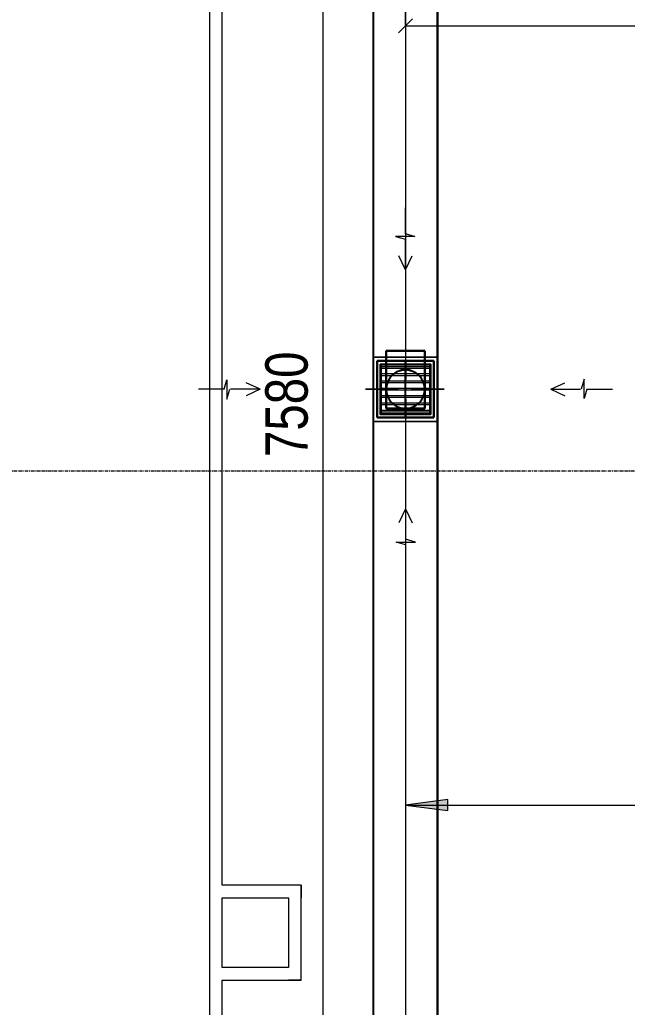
# Model space of a CAD drawing. Header units: millimetres. Extents: x -21807 to 17683, y 43568 to 60640.
# Drawn here: x 5189 to 7551, y 49352 to 53192 of the extents above; entities that cross this region are included whole.
import ezdxf

# ---------------------------------------------------------------- set-up
doc = ezdxf.new("R2010")
doc.units = ezdxf.units.MM
doc.linetypes.add('Grid Line', pattern=[22.225, 12.7, -3.175, 3.175, -3.175])
for name, color, linetype, lineweight in [('A-ANNO-DIMS', 7, 'Continuous', 9), ('A-ANNO-DIMS-110', 7, 'Continuous', 9), ('A-GENM', 7, 'Continuous', 5), ('A-WALL', 7, 'Continuous', 9), ('M-HVAC-CDFF', 7, 'Continuous', 5), ('M-HVAC-DUCT', 7, 'Continuous', 25), ('M-HVAC-DUCT-CNTR', 7, 'Continuous', 5), ('M-HVAC-DUCT-IDEN', 7, 'Continuous', 9), ('S-GRID', 7, 'Continuous', 9)]:
    doc.layers.add(name, color=color, linetype=linetype, lineweight=lineweight)
doc.styles.add('Arial_2', font='arial.ttf', dxfattribs={"width": 0.8, "height": 165})
doc.dimstyles.new('AK_DIM_2_0_Arial_đỏ', dxfattribs={"dimscale": 304.8, "dimtxt": 168.342801, "dimasz": 0.180446, "dimexe": 0.180446, "dimexo": 0.180446, "dimgap": 0.036089, "dimtad": 1, "dimdec": 0, "dimzin": 0, "dimdsep": 46, "dimtxsty": 'Arial_2', "dimblk1": 'OBLIQUE', "dimblk2": 'OBLIQUE', "dimsah": 1, "dimcen": 0.09, "dimadec": 0, "dimazin": 0, "dimtfac": 1, "dimtdec": 4, "dimtix": 1, "dimtmove": 0, "dimatfit": 3, "dimfxl": 1, "dimtvp": 1, "dimtolj": 1, "dimtzin": 0, "dimarcsym": 2})

# ---------------------------------------------------------------- blocks, each defined once
blk = doc.blocks.new('AK-SGS-M3-A_rvt-1-MẶT BẰNG HỆ THỐNG GIÓ THẢI')
at = {"layer": 'A-WALL', "color": 253, "lineweight": 13, "true_color": 0xaaaaaa}
for p, q in [((5976.4, 49826.9), (5976.4, 55591.9)), ((5926.4, 55541.9), (5926.4, 45066.9)), ((6283.9, 49826.9), (5976.4, 49826.9)), ((6283.9, 49776.9), (6283.9, 49826.9)), ((5976.4, 49506.9), (5976.4, 49776.9)), ((5976.4, 49776.9), (6233.9, 49776.9)), ((6233.9, 49776.9), (6233.9, 49506.9)), ((6283.9, 49456.9), (6283.9, 49776.9)), ((6233.9, 49506.9), (5976.4, 49506.9)), ((5976.4, 45066.9), (5976.4, 49456.9)), ((5976.4, 49456.9), (6233.9, 49456.9)), ((6233.9, 49456.9), (6283.9, 49456.9))]:
    blk.add_line(p, q, dxfattribs=at)
at = {"layer": 'A-WALL', "color": 254, "lineweight": 13, "true_color": 0xcccccc}
for p, q in [((5976.4, 49826.9), (5976.4, 55591.9)), ((5926.4, 55541.9), (5926.4, 45066.9)), ((6283.9, 49826.9), (5976.4, 49826.9)), ((6283.9, 49826.9), (6283.9, 49776.9)), ((5976.4, 49506.9), (5976.4, 49776.9)), ((5976.4, 49776.9), (6233.9, 49776.9)), ((6233.9, 49776.9), (6233.9, 49506.9)), ((6283.9, 49456.9), (6283.9, 49776.9)), ((6233.9, 49506.9), (5976.4, 49506.9)), ((5976.4, 45066.9), (5976.4, 49456.9)), ((5976.4, 49456.9), (6233.9, 49456.9)), ((6283.9, 49456.9), (6233.9, 49456.9))]:
    blk.add_line(p, q, dxfattribs=at)
blk = doc.blocks.new('THẢI GIÓ TƯƠI - THẢI 250-1945779-MẶT BẰNG HỆ THỐNG GIÓ THẢI')
at = {"layer": 'A-GENM', "color": 34, "true_color": 0x994c00}
for p, q in [((0, 605), (0, 705)), ((-38.7, 594.6), (0, 583.6)), ((36.1, 594.6), (-38.7, 594.6)), ((0, 605), (36.1, 594.6)), ((0, 465), (0, 580)), ((0, 465), (-25.4, 519.4)), ((0, 465), (25.4, 519.4)), ((694.6, 38.7), (683.6, 0)), ((694.6, -36.1), (694.6, 38.7)), ((-705, 0), (-805, 0)), ((-705, 0), (-694.6, 36.1)), ((-694.6, 36.1), (-694.6, -38.7)), ((-694.6, -38.7), (-683.6, 0)), ((-565, 0), (-680, 0)), ((-565, 0), (-619.4, 25.4)), ((-565, 0), (-619.4, -25.4)), ((27.3, 0), (65, 0)), ((107.3, 0), (27.3, 0)), ((65, 0), (49.6, 0)), ((65, 0), (80.4, 0)), ((65, 0), (107.3, 0)), ((75.6, 0), (113.3, 0)), ((155.6, 0), (75.6, 0)), ((113.3, 0), (97.9, 0)), ((113.3, 0), (128.7, 0)), ((113.3, 0), (155.6, 0)), ((565, 0), (619.4, 25.4)), ((-151, 0), (-113.3, 0)), ((-71, 0), (-151, 0)), ((-113.3, 0), (-128.7, 0)), ((-113.3, 0), (-97.9, 0)), ((-113.3, 0), (-71, 0)), ((-102.7, 0), (-65, 0)), ((-22.7, 0), (-102.7, 0)), ((-65, 0), (-80.4, 0)), ((-65, 0), (-49.6, 0)), ((-65, 0), (-22.7, 0)), ((565, 0), (619.4, -25.4)), ((565, 0), (680, 0)), ((705, 0), (694.6, -36.1)), ((705, 0), (805, 0)), ((0, -465), (-25.4, -519.4)), ((0, -465), (25.4, -519.4)), ((0, -465), (0, -580)), ((-36.1, -594.6), (38.7, -594.6)), ((0, -605), (-36.1, -594.6)), ((38.7, -594.6), (0, -583.6)), ((0, -605), (0, -705))]:
    blk.add_line(p, q, dxfattribs=at)
at = {"layer": 'M-HVAC-CDFF', "color": 34, "true_color": 0x994c00}
for p, q in [((125, 125), (-125, 125)), ((-125, 125), (-125, -125)), ((-125, -125), (-125, 125)), ((-125, 125), (125, 125)), ((125, -125), (125, 125)), ((125, 125), (125, -125)), ((98, 98), (-98, 98)), ((-98, 98), (-98, -98)), ((-98, -98), (-98, 98)), ((-98, 98), (98, 98)), ((-95, -95), (-95, 95)), ((-95, 95), (95, 95)), ((95, 95), (-95, 95)), ((-95, 95), (-95, -95)), ((-95, -95), (-95, 95)), ((-95, 95), (95, 95)), ((95, 95), (-95, 95)), ((-95, 95), (-95, -95)), ((95, 87.6), (-95, 87.6)), ((-95, 82.4), (95, 82.4)), ((95, 95), (95, -95)), ((95, -95), (95, 95)), ((95, 95), (95, -95)), ((95, -95), (95, 95)), ((98, -98), (98, 98)), ((98, 98), (98, -98)), ((95, 59.3), (-95, 59.3)), ((-95, 54.1), (95, 54.1)), ((95, 30.9), (-95, 30.9)), ((-95, 25.7), (95, 25.7)), ((95, 2.6), (-95, 2.6)), ((-95, -2.6), (95, -2.6)), ((95, -25.7), (-95, -25.7)), ((-95, -30.9), (95, -30.9)), ((95, -54.1), (-95, -54.1)), ((-95, -59.3), (95, -59.3)), ((-98, -98), (98, -98)), ((98, -98), (-98, -98)), ((95, -82.4), (-95, -82.4)), ((-95, -87.6), (95, -87.6)), ((95, -95), (-95, -95)), ((-95, -95), (95, -95)), ((95, -95), (-95, -95)), ((-95, -95), (95, -95)), ((-125, -125), (125, -125)), ((125, -125), (-125, -125))]:
    blk.add_line(p, q, dxfattribs=at)
at = {"layer": 'M-HVAC-CDFF', "color": 34, "true_color": 0x994c00, "flags": 128}
for points in [[(-95, 85), (-95, 85.4), (-95, 85.8), (-95, 86.1), (-95, 86.5), (-95, 86.8), (-95, 87), (-95, 87.3), (-95, 87.4), (-95, 87.5), (-95, 87.6), (-95, 87.5), (-95, 87.4), (-95, 87.3), (-95, 87), (-95, 86.8), (-95, 86.5), (-95, 86.1), (-95, 85.8), (-95, 85.4), (-95, 85)], [(-95, 85), (-95, 84.6), (-95, 84.2), (-95, 83.9), (-95, 83.5), (-95, 83.2), (-95, 83), (-95, 82.7), (-95, 82.6), (-95, 82.5), (-95, 82.4), (-95, 82.5), (-95, 82.6), (-95, 82.7), (-95, 83), (-95, 83.2), (-95, 83.5), (-95, 83.9), (-95, 84.2), (-95, 84.6), (-95, 85)], [(95, 85), (95, 85.4), (95, 85.8), (95, 86.1), (95, 86.5), (95, 86.8), (95, 87), (95, 87.3), (95, 87.4), (95, 87.5), (95, 87.6), (95, 87.5), (95, 87.4), (95, 87.3), (95, 87), (95, 86.8), (95, 86.5), (95, 86.1), (95, 85.8), (95, 85.4), (95, 85)], [(95, 85), (95, 84.6), (95, 84.2), (95, 83.9), (95, 83.5), (95, 83.2), (95, 83), (95, 82.7), (95, 82.6), (95, 82.5), (95, 82.4), (95, 82.5), (95, 82.6), (95, 82.7), (95, 83), (95, 83.2), (95, 83.5), (95, 83.9), (95, 84.2), (95, 84.6), (95, 85)], [(-95, 56.7), (-95, 57.1), (-95, 57.4), (-95, 57.8), (-95, 58.1), (-95, 58.4), (-95, 58.7), (-95, 58.9), (-95, 59.1), (-95, 59.2), (-95, 59.3), (-95, 59.2), (-95, 59.1), (-95, 58.9), (-95, 58.7), (-95, 58.4), (-95, 58.1), (-95, 57.8), (-95, 57.4), (-95, 57.1), (-95, 56.7)], [(-95, 56.7), (-95, 56.3), (-95, 55.9), (-95, 55.5), (-95, 55.2), (-95, 54.9), (-95, 54.6), (-95, 54.4), (-95, 54.2), (-95, 54.1), (-95, 54.1), (-95, 54.1), (-95, 54.2), (-95, 54.4), (-95, 54.6), (-95, 54.9), (-95, 55.2), (-95, 55.5), (-95, 55.9), (-95, 56.3), (-95, 56.7)], [(95, 56.7), (95, 57.1), (95, 57.4), (95, 57.8), (95, 58.1), (95, 58.4), (95, 58.7), (95, 58.9), (95, 59.1), (95, 59.2), (95, 59.3), (95, 59.2), (95, 59.1), (95, 58.9), (95, 58.7), (95, 58.4), (95, 58.1), (95, 57.8), (95, 57.4), (95, 57.1), (95, 56.7)], [(95, 56.7), (95, 56.3), (95, 55.9), (95, 55.5), (95, 55.2), (95, 54.9), (95, 54.6), (95, 54.4), (95, 54.2), (95, 54.1), (95, 54.1), (95, 54.1), (95, 54.2), (95, 54.4), (95, 54.6), (95, 54.9), (95, 55.2), (95, 55.5), (95, 55.9), (95, 56.3), (95, 56.7)], [(-95, 28.3), (-95, 28.7), (-95, 29.1), (-95, 29.5), (-95, 29.8), (-95, 30.1), (-95, 30.4), (-95, 30.6), (-95, 30.8), (-95, 30.9), (-95, 30.9), (-95, 30.9), (-95, 30.8), (-95, 30.6), (-95, 30.4), (-95, 30.1), (-95, 29.8), (-95, 29.5), (-95, 29.1), (-95, 28.7), (-95, 28.3)], [(-95, 28.3), (-95, 27.9), (-95, 27.6), (-95, 27.2), (-95, 26.9), (-95, 26.6), (-95, 26.3), (-95, 26.1), (-95, 25.9), (-95, 25.8), (-95, 25.7), (-95, 25.8), (-95, 25.9), (-95, 26.1), (-95, 26.3), (-95, 26.6), (-95, 26.9), (-95, 27.2), (-95, 27.6), (-95, 27.9), (-95, 28.3)], [(-95, 0), (-95, 0.4), (-95, 0.8), (-95, 1.1), (-95, 1.5), (-95, 1.8), (-95, 2), (-95, 2.3), (-95, 2.4), (-95, 2.5), (-95, 2.6), (-95, 2.5), (-95, 2.4), (-95, 2.3), (-95, 2), (-95, 1.8), (-95, 1.5), (-95, 1.1), (-95, 0.8), (-95, 0.4), (-95, 0)], [(-95, 0), (-95, -0.4), (-95, -0.8), (-95, -1.1), (-95, -1.5), (-95, -1.8), (-95, -2), (-95, -2.3), (-95, -2.4), (-95, -2.5), (-95, -2.6), (-95, -2.5), (-95, -2.4), (-95, -2.3), (-95, -2), (-95, -1.8), (-95, -1.5), (-95, -1.1), (-95, -0.8), (-95, -0.4), (-95, 0)], [(95, 28.3), (95, 28.7), (95, 29.1), (95, 29.5), (95, 29.8), (95, 30.1), (95, 30.4), (95, 30.6), (95, 30.8), (95, 30.9), (95, 30.9), (95, 30.9), (95, 30.8), (95, 30.6), (95, 30.4), (95, 30.1), (95, 29.8), (95, 29.5), (95, 29.1), (95, 28.7), (95, 28.3)], [(95, 28.3), (95, 27.9), (95, 27.6), (95, 27.2), (95, 26.9), (95, 26.6), (95, 26.3), (95, 26.1), (95, 25.9), (95, 25.8), (95, 25.7), (95, 25.8), (95, 25.9), (95, 26.1), (95, 26.3), (95, 26.6), (95, 26.9), (95, 27.2), (95, 27.6), (95, 27.9), (95, 28.3)], [(95, 0), (95, 0.4), (95, 0.8), (95, 1.1), (95, 1.5), (95, 1.8), (95, 2), (95, 2.3), (95, 2.4), (95, 2.5), (95, 2.6), (95, 2.5), (95, 2.4), (95, 2.3), (95, 2), (95, 1.8), (95, 1.5), (95, 1.1), (95, 0.8), (95, 0.4), (95, 0)], [(95, 0), (95, -0.4), (95, -0.8), (95, -1.1), (95, -1.5), (95, -1.8), (95, -2), (95, -2.3), (95, -2.4), (95, -2.5), (95, -2.6), (95, -2.5), (95, -2.4), (95, -2.3), (95, -2), (95, -1.8), (95, -1.5), (95, -1.1), (95, -0.8), (95, -0.4), (95, 0)], [(-95, -28.3), (-95, -27.9), (-95, -27.6), (-95, -27.2), (-95, -26.9), (-95, -26.6), (-95, -26.3), (-95, -26.1), (-95, -25.9), (-95, -25.8), (-95, -25.7), (-95, -25.8), (-95, -25.9), (-95, -26.1), (-95, -26.3), (-95, -26.6), (-95, -26.9), (-95, -27.2), (-95, -27.6), (-95, -27.9), (-95, -28.3)], [(-95, -28.3), (-95, -28.7), (-95, -29.1), (-95, -29.5), (-95, -29.8), (-95, -30.1), (-95, -30.4), (-95, -30.6), (-95, -30.8), (-95, -30.9), (-95, -30.9), (-95, -30.9), (-95, -30.8), (-95, -30.6), (-95, -30.4), (-95, -30.1), (-95, -29.8), (-95, -29.5), (-95, -29.1), (-95, -28.7), (-95, -28.3)], [(95, -28.3), (95, -27.9), (95, -27.6), (95, -27.2), (95, -26.9), (95, -26.6), (95, -26.3), (95, -26.1), (95, -25.9), (95, -25.8), (95, -25.7), (95, -25.8), (95, -25.9), (95, -26.1), (95, -26.3), (95, -26.6), (95, -26.9), (95, -27.2), (95, -27.6), (95, -27.9), (95, -28.3)], [(95, -28.3), (95, -28.7), (95, -29.1), (95, -29.5), (95, -29.8), (95, -30.1), (95, -30.4), (95, -30.6), (95, -30.8), (95, -30.9), (95, -30.9), (95, -30.9), (95, -30.8), (95, -30.6), (95, -30.4), (95, -30.1), (95, -29.8), (95, -29.5), (95, -29.1), (95, -28.7), (95, -28.3)], [(-95, -56.7), (-95, -56.3), (-95, -55.9), (-95, -55.5), (-95, -55.2), (-95, -54.9), (-95, -54.6), (-95, -54.4), (-95, -54.2), (-95, -54.1), (-95, -54.1), (-95, -54.1), (-95, -54.2), (-95, -54.4), (-95, -54.6), (-95, -54.9), (-95, -55.2), (-95, -55.5), (-95, -55.9), (-95, -56.3), (-95, -56.7)], [(-95, -56.7), (-95, -57.1), (-95, -57.4), (-95, -57.8), (-95, -58.1), (-95, -58.4), (-95, -58.7), (-95, -58.9), (-95, -59.1), (-95, -59.2), (-95, -59.3), (-95, -59.2), (-95, -59.1), (-95, -58.9), (-95, -58.7), (-95, -58.4), (-95, -58.1), (-95, -57.8), (-95, -57.4), (-95, -57.1), (-95, -56.7)], [(95, -56.7), (95, -56.3), (95, -55.9), (95, -55.5), (95, -55.2), (95, -54.9), (95, -54.6), (95, -54.4), (95, -54.2), (95, -54.1), (95, -54.1), (95, -54.1), (95, -54.2), (95, -54.4), (95, -54.6), (95, -54.9), (95, -55.2), (95, -55.5), (95, -55.9), (95, -56.3), (95, -56.7)], [(95, -56.7), (95, -57.1), (95, -57.4), (95, -57.8), (95, -58.1), (95, -58.4), (95, -58.7), (95, -58.9), (95, -59.1), (95, -59.2), (95, -59.3), (95, -59.2), (95, -59.1), (95, -58.9), (95, -58.7), (95, -58.4), (95, -58.1), (95, -57.8), (95, -57.4), (95, -57.1), (95, -56.7)], [(-95, -85), (-95, -84.6), (-95, -84.2), (-95, -83.9), (-95, -83.5), (-95, -83.2), (-95, -83), (-95, -82.7), (-95, -82.6), (-95, -82.5), (-95, -82.4), (-95, -82.5), (-95, -82.6), (-95, -82.7), (-95, -83), (-95, -83.2), (-95, -83.5), (-95, -83.9), (-95, -84.2), (-95, -84.6), (-95, -85)], [(-95, -85), (-95, -85.4), (-95, -85.8), (-95, -86.1), (-95, -86.5), (-95, -86.8), (-95, -87), (-95, -87.3), (-95, -87.4), (-95, -87.5), (-95, -87.6), (-95, -87.5), (-95, -87.4), (-95, -87.3), (-95, -87), (-95, -86.8), (-95, -86.5), (-95, -86.1), (-95, -85.8), (-95, -85.4), (-95, -85)], [(95, -85), (95, -84.6), (95, -84.2), (95, -83.9), (95, -83.5), (95, -83.2), (95, -83), (95, -82.7), (95, -82.6), (95, -82.5), (95, -82.4), (95, -82.5), (95, -82.6), (95, -82.7), (95, -83), (95, -83.2), (95, -83.5), (95, -83.9), (95, -84.2), (95, -84.6), (95, -85)], [(95, -85), (95, -85.4), (95, -85.8), (95, -86.1), (95, -86.5), (95, -86.8), (95, -87), (95, -87.3), (95, -87.4), (95, -87.5), (95, -87.6), (95, -87.5), (95, -87.4), (95, -87.3), (95, -87), (95, -86.8), (95, -86.5), (95, -86.1), (95, -85.8), (95, -85.4), (95, -85)]]:
    blk.add_lwpolyline(points, dxfattribs=at)
blk = doc.blocks.new('THẢI GIÓ TƯƠI - THẢI 250-2479535-MẶT BẰNG HỆ THỐNG GIÓ THẢI')
at = {"layer": 'A-GENM', "color": 34, "true_color": 0x994c00}
for p, q in [((0, 605), (0, 705)), ((-38.7, 594.6), (0, 583.6)), ((36.1, 594.6), (-38.7, 594.6)), ((0, 605), (36.1, 594.6)), ((0, 465), (0, 580)), ((0, 465), (-25.4, 519.4)), ((0, 465), (25.4, 519.4)), ((694.6, 38.7), (683.6, 0)), ((694.6, -36.1), (694.6, 38.7)), ((-705, 0), (-805, 0)), ((-705, 0), (-694.6, 36.1)), ((-694.6, 36.1), (-694.6, -38.7)), ((-694.6, -38.7), (-683.6, 0)), ((-565, 0), (-680, 0)), ((-565, 0), (-619.4, 25.4)), ((-565, 0), (-619.4, -25.4)), ((27.3, 0), (65, 0)), ((107.3, 0), (27.3, 0)), ((65, 0), (49.6, 0)), ((65, 0), (80.4, 0)), ((65, 0), (107.3, 0)), ((75.6, 0), (113.3, 0)), ((155.6, 0), (75.6, 0)), ((113.3, 0), (97.9, 0)), ((113.3, 0), (128.7, 0)), ((113.3, 0), (155.6, 0)), ((565, 0), (619.4, 25.4)), ((-151, 0), (-113.3, 0)), ((-71, 0), (-151, 0)), ((-113.3, 0), (-128.7, 0)), ((-113.3, 0), (-97.9, 0)), ((-113.3, 0), (-71, 0)), ((-102.7, 0), (-65, 0)), ((-22.7, 0), (-102.7, 0)), ((-65, 0), (-80.4, 0)), ((-65, 0), (-49.6, 0)), ((-65, 0), (-22.7, 0)), ((565, 0), (619.4, -25.4)), ((565, 0), (680, 0)), ((705, 0), (694.6, -36.1)), ((705, 0), (805, 0)), ((0, -465), (-25.4, -519.4)), ((0, -465), (25.4, -519.4)), ((0, -465), (0, -580)), ((-36.1, -594.6), (38.7, -594.6)), ((0, -605), (-36.1, -594.6)), ((38.7, -594.6), (0, -583.6)), ((0, -605), (0, -705))]:
    blk.add_line(p, q, dxfattribs=at)
at = {"layer": 'M-HVAC-CDFF', "color": 34, "true_color": 0x994c00}
for p, q in [((125, 125), (-125, 125)), ((-125, 125), (-125, -125)), ((-125, -125), (-125, 125)), ((-125, 125), (125, 125)), ((125, -125), (125, 125)), ((125, 125), (125, -125)), ((98, 98), (-98, 98)), ((-98, 98), (-98, -98)), ((-98, -98), (-98, 98)), ((-98, 98), (98, 98)), ((-95, -95), (-95, 95)), ((-95, 95), (95, 95)), ((95, 95), (-95, 95)), ((-95, 95), (-95, -95)), ((-95, -95), (-95, 95)), ((-95, 95), (95, 95)), ((95, 95), (-95, 95)), ((-95, 95), (-95, -95)), ((95, 87.6), (-95, 87.6)), ((-95, 82.4), (95, 82.4)), ((95, 95), (95, -95)), ((95, -95), (95, 95)), ((95, 95), (95, -95)), ((95, -95), (95, 95)), ((98, -98), (98, 98)), ((98, 98), (98, -98)), ((95, 59.3), (-95, 59.3)), ((-95, 54.1), (95, 54.1)), ((95, 30.9), (-95, 30.9)), ((-95, 25.7), (95, 25.7)), ((95, 2.6), (-95, 2.6)), ((-95, -2.6), (95, -2.6)), ((95, -25.7), (-95, -25.7)), ((-95, -30.9), (95, -30.9)), ((95, -54.1), (-95, -54.1)), ((-95, -59.3), (95, -59.3)), ((-98, -98), (98, -98)), ((98, -98), (-98, -98)), ((95, -82.4), (-95, -82.4)), ((-95, -87.6), (95, -87.6)), ((95, -95), (-95, -95)), ((-95, -95), (95, -95)), ((95, -95), (-95, -95)), ((-95, -95), (95, -95)), ((-125, -125), (125, -125)), ((125, -125), (-125, -125))]:
    blk.add_line(p, q, dxfattribs=at)
at = {"layer": 'M-HVAC-CDFF', "color": 34, "true_color": 0x994c00, "flags": 128}
for points in [[(-95, 85), (-95, 85.4), (-95, 85.8), (-95, 86.1), (-95, 86.5), (-95, 86.8), (-95, 87), (-95, 87.3), (-95, 87.4), (-95, 87.5), (-95, 87.6), (-95, 87.5), (-95, 87.4), (-95, 87.3), (-95, 87), (-95, 86.8), (-95, 86.5), (-95, 86.1), (-95, 85.8), (-95, 85.4), (-95, 85)], [(-95, 85), (-95, 84.6), (-95, 84.2), (-95, 83.9), (-95, 83.5), (-95, 83.2), (-95, 83), (-95, 82.7), (-95, 82.6), (-95, 82.5), (-95, 82.4), (-95, 82.5), (-95, 82.6), (-95, 82.7), (-95, 83), (-95, 83.2), (-95, 83.5), (-95, 83.9), (-95, 84.2), (-95, 84.6), (-95, 85)], [(95, 85), (95, 85.4), (95, 85.8), (95, 86.1), (95, 86.5), (95, 86.8), (95, 87), (95, 87.3), (95, 87.4), (95, 87.5), (95, 87.6), (95, 87.5), (95, 87.4), (95, 87.3), (95, 87), (95, 86.8), (95, 86.5), (95, 86.1), (95, 85.8), (95, 85.4), (95, 85)], [(95, 85), (95, 84.6), (95, 84.2), (95, 83.9), (95, 83.5), (95, 83.2), (95, 83), (95, 82.7), (95, 82.6), (95, 82.5), (95, 82.4), (95, 82.5), (95, 82.6), (95, 82.7), (95, 83), (95, 83.2), (95, 83.5), (95, 83.9), (95, 84.2), (95, 84.6), (95, 85)], [(-95, 56.7), (-95, 57.1), (-95, 57.4), (-95, 57.8), (-95, 58.1), (-95, 58.4), (-95, 58.7), (-95, 58.9), (-95, 59.1), (-95, 59.2), (-95, 59.3), (-95, 59.2), (-95, 59.1), (-95, 58.9), (-95, 58.7), (-95, 58.4), (-95, 58.1), (-95, 57.8), (-95, 57.4), (-95, 57.1), (-95, 56.7)], [(-95, 56.7), (-95, 56.3), (-95, 55.9), (-95, 55.5), (-95, 55.2), (-95, 54.9), (-95, 54.6), (-95, 54.4), (-95, 54.2), (-95, 54.1), (-95, 54.1), (-95, 54.1), (-95, 54.2), (-95, 54.4), (-95, 54.6), (-95, 54.9), (-95, 55.2), (-95, 55.5), (-95, 55.9), (-95, 56.3), (-95, 56.7)], [(95, 56.7), (95, 57.1), (95, 57.4), (95, 57.8), (95, 58.1), (95, 58.4), (95, 58.7), (95, 58.9), (95, 59.1), (95, 59.2), (95, 59.3), (95, 59.2), (95, 59.1), (95, 58.9), (95, 58.7), (95, 58.4), (95, 58.1), (95, 57.8), (95, 57.4), (95, 57.1), (95, 56.7)], [(95, 56.7), (95, 56.3), (95, 55.9), (95, 55.5), (95, 55.2), (95, 54.9), (95, 54.6), (95, 54.4), (95, 54.2), (95, 54.1), (95, 54.1), (95, 54.1), (95, 54.2), (95, 54.4), (95, 54.6), (95, 54.9), (95, 55.2), (95, 55.5), (95, 55.9), (95, 56.3), (95, 56.7)], [(-95, 28.3), (-95, 28.7), (-95, 29.1), (-95, 29.5), (-95, 29.8), (-95, 30.1), (-95, 30.4), (-95, 30.6), (-95, 30.8), (-95, 30.9), (-95, 30.9), (-95, 30.9), (-95, 30.8), (-95, 30.6), (-95, 30.4), (-95, 30.1), (-95, 29.8), (-95, 29.5), (-95, 29.1), (-95, 28.7), (-95, 28.3)], [(-95, 28.3), (-95, 27.9), (-95, 27.6), (-95, 27.2), (-95, 26.9), (-95, 26.6), (-95, 26.3), (-95, 26.1), (-95, 25.9), (-95, 25.8), (-95, 25.7), (-95, 25.8), (-95, 25.9), (-95, 26.1), (-95, 26.3), (-95, 26.6), (-95, 26.9), (-95, 27.2), (-95, 27.6), (-95, 27.9), (-95, 28.3)], [(-95, 0), (-95, 0.4), (-95, 0.8), (-95, 1.1), (-95, 1.5), (-95, 1.8), (-95, 2), (-95, 2.3), (-95, 2.4), (-95, 2.5), (-95, 2.6), (-95, 2.5), (-95, 2.4), (-95, 2.3), (-95, 2), (-95, 1.8), (-95, 1.5), (-95, 1.1), (-95, 0.8), (-95, 0.4), (-95, 0)], [(-95, 0), (-95, -0.4), (-95, -0.8), (-95, -1.1), (-95, -1.5), (-95, -1.8), (-95, -2), (-95, -2.3), (-95, -2.4), (-95, -2.5), (-95, -2.6), (-95, -2.5), (-95, -2.4), (-95, -2.3), (-95, -2), (-95, -1.8), (-95, -1.5), (-95, -1.1), (-95, -0.8), (-95, -0.4), (-95, 0)], [(95, 28.3), (95, 28.7), (95, 29.1), (95, 29.5), (95, 29.8), (95, 30.1), (95, 30.4), (95, 30.6), (95, 30.8), (95, 30.9), (95, 30.9), (95, 30.9), (95, 30.8), (95, 30.6), (95, 30.4), (95, 30.1), (95, 29.8), (95, 29.5), (95, 29.1), (95, 28.7), (95, 28.3)], [(95, 28.3), (95, 27.9), (95, 27.6), (95, 27.2), (95, 26.9), (95, 26.6), (95, 26.3), (95, 26.1), (95, 25.9), (95, 25.8), (95, 25.7), (95, 25.8), (95, 25.9), (95, 26.1), (95, 26.3), (95, 26.6), (95, 26.9), (95, 27.2), (95, 27.6), (95, 27.9), (95, 28.3)], [(95, 0), (95, 0.4), (95, 0.8), (95, 1.1), (95, 1.5), (95, 1.8), (95, 2), (95, 2.3), (95, 2.4), (95, 2.5), (95, 2.6), (95, 2.5), (95, 2.4), (95, 2.3), (95, 2), (95, 1.8), (95, 1.5), (95, 1.1), (95, 0.8), (95, 0.4), (95, 0)], [(95, 0), (95, -0.4), (95, -0.8), (95, -1.1), (95, -1.5), (95, -1.8), (95, -2), (95, -2.3), (95, -2.4), (95, -2.5), (95, -2.6), (95, -2.5), (95, -2.4), (95, -2.3), (95, -2), (95, -1.8), (95, -1.5), (95, -1.1), (95, -0.8), (95, -0.4), (95, 0)], [(-95, -28.3), (-95, -27.9), (-95, -27.6), (-95, -27.2), (-95, -26.9), (-95, -26.6), (-95, -26.3), (-95, -26.1), (-95, -25.9), (-95, -25.8), (-95, -25.7), (-95, -25.8), (-95, -25.9), (-95, -26.1), (-95, -26.3), (-95, -26.6), (-95, -26.9), (-95, -27.2), (-95, -27.6), (-95, -27.9), (-95, -28.3)], [(-95, -28.3), (-95, -28.7), (-95, -29.1), (-95, -29.5), (-95, -29.8), (-95, -30.1), (-95, -30.4), (-95, -30.6), (-95, -30.8), (-95, -30.9), (-95, -30.9), (-95, -30.9), (-95, -30.8), (-95, -30.6), (-95, -30.4), (-95, -30.1), (-95, -29.8), (-95, -29.5), (-95, -29.1), (-95, -28.7), (-95, -28.3)], [(95, -28.3), (95, -27.9), (95, -27.6), (95, -27.2), (95, -26.9), (95, -26.6), (95, -26.3), (95, -26.1), (95, -25.9), (95, -25.8), (95, -25.7), (95, -25.8), (95, -25.9), (95, -26.1), (95, -26.3), (95, -26.6), (95, -26.9), (95, -27.2), (95, -27.6), (95, -27.9), (95, -28.3)], [(95, -28.3), (95, -28.7), (95, -29.1), (95, -29.5), (95, -29.8), (95, -30.1), (95, -30.4), (95, -30.6), (95, -30.8), (95, -30.9), (95, -30.9), (95, -30.9), (95, -30.8), (95, -30.6), (95, -30.4), (95, -30.1), (95, -29.8), (95, -29.5), (95, -29.1), (95, -28.7), (95, -28.3)], [(-95, -56.7), (-95, -56.3), (-95, -55.9), (-95, -55.5), (-95, -55.2), (-95, -54.9), (-95, -54.6), (-95, -54.4), (-95, -54.2), (-95, -54.1), (-95, -54.1), (-95, -54.1), (-95, -54.2), (-95, -54.4), (-95, -54.6), (-95, -54.9), (-95, -55.2), (-95, -55.5), (-95, -55.9), (-95, -56.3), (-95, -56.7)], [(-95, -56.7), (-95, -57.1), (-95, -57.4), (-95, -57.8), (-95, -58.1), (-95, -58.4), (-95, -58.7), (-95, -58.9), (-95, -59.1), (-95, -59.2), (-95, -59.3), (-95, -59.2), (-95, -59.1), (-95, -58.9), (-95, -58.7), (-95, -58.4), (-95, -58.1), (-95, -57.8), (-95, -57.4), (-95, -57.1), (-95, -56.7)], [(95, -56.7), (95, -56.3), (95, -55.9), (95, -55.5), (95, -55.2), (95, -54.9), (95, -54.6), (95, -54.4), (95, -54.2), (95, -54.1), (95, -54.1), (95, -54.1), (95, -54.2), (95, -54.4), (95, -54.6), (95, -54.9), (95, -55.2), (95, -55.5), (95, -55.9), (95, -56.3), (95, -56.7)], [(95, -56.7), (95, -57.1), (95, -57.4), (95, -57.8), (95, -58.1), (95, -58.4), (95, -58.7), (95, -58.9), (95, -59.1), (95, -59.2), (95, -59.3), (95, -59.2), (95, -59.1), (95, -58.9), (95, -58.7), (95, -58.4), (95, -58.1), (95, -57.8), (95, -57.4), (95, -57.1), (95, -56.7)], [(-95, -85), (-95, -84.6), (-95, -84.2), (-95, -83.9), (-95, -83.5), (-95, -83.2), (-95, -83), (-95, -82.7), (-95, -82.6), (-95, -82.5), (-95, -82.4), (-95, -82.5), (-95, -82.6), (-95, -82.7), (-95, -83), (-95, -83.2), (-95, -83.5), (-95, -83.9), (-95, -84.2), (-95, -84.6), (-95, -85)], [(-95, -85), (-95, -85.4), (-95, -85.8), (-95, -86.1), (-95, -86.5), (-95, -86.8), (-95, -87), (-95, -87.3), (-95, -87.4), (-95, -87.5), (-95, -87.6), (-95, -87.5), (-95, -87.4), (-95, -87.3), (-95, -87), (-95, -86.8), (-95, -86.5), (-95, -86.1), (-95, -85.8), (-95, -85.4), (-95, -85)], [(95, -85), (95, -84.6), (95, -84.2), (95, -83.9), (95, -83.5), (95, -83.2), (95, -83), (95, -82.7), (95, -82.6), (95, -82.5), (95, -82.4), (95, -82.5), (95, -82.6), (95, -82.7), (95, -83), (95, -83.2), (95, -83.5), (95, -83.9), (95, -84.2), (95, -84.6), (95, -85)], [(95, -85), (95, -85.4), (95, -85.8), (95, -86.1), (95, -86.5), (95, -86.8), (95, -87), (95, -87.3), (95, -87.4), (95, -87.5), (95, -87.6), (95, -87.5), (95, -87.4), (95, -87.3), (95, -87), (95, -86.8), (95, -86.5), (95, -86.1), (95, -85.8), (95, -85.4), (95, -85)]]:
    blk.add_lwpolyline(points, dxfattribs=at)
blk = doc.blocks.new('ChanRe_VuongTron_TDC - Standard-2479839-MẶT BẰNG HỆ THỐNG GIÓ THẢI')
at = {"layer": 'M-HVAC-DUCT', "color": 34, "true_color": 0x994c00}
for p, q in [((9813.9, 53044.3), (9663.9, 53044.3)), ((9663.9, 52894.3), (9663.9, 53044.3)), ((9663.9, 53044.3), (9663.9, 52819.3)), ((9663.9, 52819.3), (9663.9, 53044.3)), ((9663.9, 53044.3), (9663.9, 52819.3)), ((9663.9, 53044.3), (9813.9, 53044.3)), ((9813.9, 53044.3), (9663.9, 53044.3)), ((9813.9, 53044.3), (9813.9, 52894.3)), ((9813.9, 52819.3), (9813.9, 53044.3)), ((9813.9, 53044.3), (9813.9, 52819.3)), ((9813.9, 52819.3), (9813.9, 53044.3)), ((9663.9, 52819.3), (9663.9, 52894.3)), ((9813.9, 52819.3), (9813.9, 52894.3)), ((9663.9, 52819.3), (9813.9, 52819.3)), ((9813.9, 52819.3), (9663.9, 52819.3)), ((9663.9, 52819.3), (9813.9, 52819.3))]:
    blk.add_line(p, q, dxfattribs=at)
for start, end in [(0, 180), (90, 270), (90, 270), (270, 90), (270, 90), (180, 360)]:
    blk.add_arc((9738.9, 52894.3), 75, start, end, dxfattribs=at)
blk = doc.blocks.new('ConThu_VuongTron_NepC1 - Standard-2481323-MẶT BẰNG HỆ THỐNG GIÓ THẢI')
at = {"layer": 'M-HVAC-DUCT', "color": 34, "true_color": 0x994c00}
for p, q in [((6578.9, 47124.7), (6798.9, 47124.7)), ((6578.9, 46904.7), (6578.9, 47124.7)), ((6578.9, 47124.7), (6578.9, 46904.7)), ((6798.9, 47124.7), (6578.9, 47124.7)), ((6578.9, 47124.7), (6798.9, 47124.7)), ((6578.9, 46904.7), (6578.9, 47124.7)), ((6688.9, 47124.7), (6688.9, 47052.2)), ((6688.9, 47014.7), (6688.9, 47124.7)), ((6798.9, 47124.7), (6798.9, 46904.7)), ((6798.9, 46904.7), (6798.9, 47124.7)), ((6798.9, 47124.7), (6798.9, 46904.7)), ((6688.9, 46904.7), (6688.9, 47014.7)), ((6688.9, 46977.2), (6688.9, 46904.7)), ((6798.9, 46904.7), (6578.9, 46904.7)), ((6578.9, 46904.7), (6798.9, 46904.7)), ((6798.9, 46904.7), (6578.9, 46904.7))]:
    blk.add_line(p, q, dxfattribs=at)
for start, end in [(90, 180), (90, 180), (90, 180), (360, 90), (360, 90), (360, 90), (180, 270), (180, 270), (180, 270), (270, 0), (270, 0), (270, 0)]:
    blk.add_arc((6688.9, 47014.7), 75, start, end, dxfattribs=at)
blk = doc.blocks.new('AK-SGS-M3-Hrvt_rvt-1-MẶT BẰNG HỆ THỐNG GIÓ THẢI')
at = {"layer": 'M-HVAC-DUCT', "color": 34, "true_color": 0x994c00}
for p, q in [((6563.9, 47903.6), (6563.9, 55483.6)), ((6563.9, 47903.6), (6563.9, 55483.6)), ((6813.9, 55483.6), (6813.9, 47903.6)), ((6813.9, 47903.6), (6813.9, 55483.6))]:
    blk.add_line(p, q, dxfattribs=at)
at = {"layer": 'M-HVAC-DUCT-CNTR', "color": 34, "true_color": 0x994c00}
blk.add_line((6688.9, 55483.6), (6688.9, 47903.6), dxfattribs=at)
at = {"layer": 'M-HVAC-CDFF', "color": 34, "lineweight": 25, "true_color": 0x994c00, "rotation": 180}
for name in ['THẢI GIÓ TƯƠI - THẢI 250-1945779-MẶT BẰNG HỆ THỐNG GIÓ THẢI', 'THẢI GIÓ TƯƠI - THẢI 250-2479535-MẶT BẰNG HỆ THỐNG GIÓ THẢI']:
    blk.add_blockref(name, (6688.9, 51755.1), dxfattribs=at)
at = {"layer": 'M-HVAC-DUCT', "color": 34, "lineweight": 25, "true_color": 0x994c00}
for name, p in [('ChanRe_VuongTron_TDC - Standard-2479839-MẶT BẰNG HỆ THỐNG GIÓ THẢI', (-3050, -1139.2)), ('ConThu_VuongTron_NepC1 - Standard-2481323-MẶT BẰNG HỆ THỐNG GIÓ THẢI', (0, 4740.5))]:
    blk.add_blockref(name, p, dxfattribs=at)
blk = doc.blocks.new('DIMBLOCK12-MẶT BẰNG HỆ THỐNG GIÓ THẢI')
at = {"layer": 'A-ANNO-DIMS-110', "color": 1, "true_color": 0xff0000}
for p, q in [((6688.9, 53168.5), (6688.9, 53223.5)), ((9738.9, 53168.5), (9738.9, 53223.5)), ((6688.9, 53168.5), (6716.4, 53196)), ((9738.9, 53168.5), (9766.4, 53196)), ((6688.9, 53168.5), (6661.4, 53141)), ((6688.9, 53168.5), (9738.9, 53168.5)), ((6688.9, 53168.5), (6688.9, 53152.4)), ((9738.9, 53168.5), (9711.4, 53141)), ((9738.9, 53168.5), (9738.9, 53152.4))]:
    blk.add_line(p, q, dxfattribs=at)
at = {"layer": 'A-ANNO-DIMS-110', "color": 0, "insert": (8011.9, 53393.7), "char_height": 165, "width": 484.827, "attachment_point": 1, "line_spacing_factor": 0.941778, "style": 'Arial_2'}
blk.add_mtext('3050', dxfattribs=at)
blk = doc.blocks.new('_Oblique')
at = {"color": 0, "linetype": 'ByBlock', "lineweight": -2}
blk.add_line((-0.5, -0.5), (0.5, 0.5), dxfattribs=at)
blk = doc.blocks.new('DIMBLOCK25-MẶT BẰNG HỆ THỐNG GIÓ THẢI')
at = {"layer": 'A-ANNO-DIMS-110', "color": 1, "true_color": 0xff0000}
for p, q in [((6368.9, 55483.6), (6341.4, 55511.1)), ((6368.9, 55483.6), (6313.9, 55483.6)), ((6368.9, 47903.6), (6368.9, 55483.6)), ((6368.9, 55483.6), (6396.4, 55456.1)), ((6368.9, 55483.6), (6508.9, 55483.6)), ((6368.9, 47903.6), (6341.4, 47931.1)), ((6368.9, 47903.6), (6313.9, 47903.6)), ((6368.9, 47903.6), (6396.4, 47876.1)), ((6368.9, 47903.6), (6508.9, 47903.6))]:
    blk.add_line(p, q, dxfattribs=at)
at = {"layer": 'A-ANNO-DIMS-110', "color": 0, "insert": (6143.7, 51491.6), "char_height": 165, "width": 484.827, "attachment_point": 1, "rotation": 90, "line_spacing_factor": 0.941778, "style": 'Arial_2'}
blk.add_mtext('7580', dxfattribs=at)

msp = doc.modelspace()

# ---------------------------------------------------------------- hatches: boundary and pattern name
at = {"layer": 'M-HVAC-DUCT-IDEN'}
msp.add_hatch(color=256, dxfattribs=at).paths.add_polyline_path([(6688.9, 50138.1), (6853.9, 50116.4), (6853.9, 50159.8)])

# ---------------------------------------------------------------- linework, layer by layer
for p, q in [((6853.9, 50159.8), (6688.9, 50138.1)), ((6853.9, 50116.4), (6853.9, 50159.8)), ((6688.9, 50138.1), (6853.9, 50116.4)), ((6688.9, 50138.1), (7595.7, 50138.1))]:
    msp.add_line(p, q, dxfattribs=at)
at = {"layer": 'S-GRID', "linetype": 'Grid Line'}
msp.add_line((15334.6, 51436.9), (-21036.6, 51436.9), dxfattribs=at)

# ---------------------------------------------------------------- block references
at = {"lineweight": 5}
for name in ['AK-SGS-M3-Hrvt_rvt-1-MẶT BẰNG HỆ THỐNG GIÓ THẢI', 'AK-SGS-M3-A_rvt-1-MẶT BẰNG HỆ THỐNG GIÓ THẢI']:
    msp.add_blockref(name, (0, 0), dxfattribs=at)

# ---------------------------------------------------------------- dimensions: what is measured, and where the dimension line sits
at = {"layer": 'A-ANNO-DIMS', "color": 1, "true_color": 0xff0000}
dim = msp.add_linear_dim(base=(6368.9, 55483.6), p1=(6563.9, 47903.6), p2=(6563.9, 55483.6), angle=90, dimstyle='AK_DIM_2_0_Arial_đỏ', override={"dimpost": '<>', "dimfxl": 7580}, dxfattribs=at)
dim.commit()
dim.dimension.update_dxf_attribs({"geometry": 'DIMBLOCK25-MẶT BẰNG HỆ THỐNG GIÓ THẢI', "text_midpoint": (6273.7, 51693.6)})
dim = msp.add_linear_dim(base=(9738.9, 53168.5), p1=(6688.9, 53207.4), p2=(9738.9, 53207.4), dimstyle='AK_DIM_2_0_Arial_đỏ', override={"dimpost": '<>', "dimfxl": 3050}, dxfattribs=at)
dim.commit()
dim.dimension.update_dxf_attribs({"geometry": 'DIMBLOCK12-MẶT BẰNG HỆ THỐNG GIÓ THẢI', "text_midpoint": (8213.9, 53263.8)})

doc.saveas('drawing.dxf')
